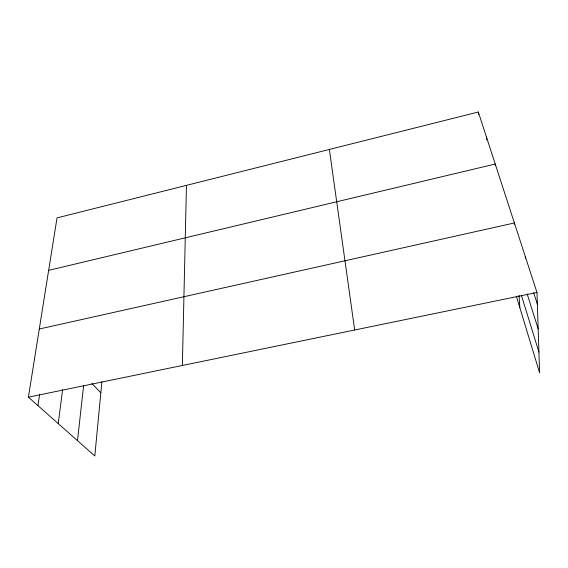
<?xml version="1.0" encoding="UTF-8"?>
<svg xmlns="http://www.w3.org/2000/svg" width="568" height="568" viewBox="0 0 568 568"><rect width="100%" height="100%" fill="white"/><g stroke="black" fill="none" stroke-linecap="round" stroke-linejoin="round"><path stroke-width="0.85" d="M182.364 365.472L186.467 185.36M101.899 381.66L94.813 455.99L28.4 397.167L57.027 217.892L478.327 112.01L536.98 292.484L539.6 372.814L516.333 296.148M77.482 440.64L83.617 385.644M58.213 423.572L62.629 389.57M37.957 405.63L39.654 394.327M48.649 270.354L495.232 164.031L495.381 165.707M39.284 329.007L514.388 222.968L514.501 224.715M28.4 397.167L536.98 292.484M91.86 383.499L100.834 392.8M533.622 292.598L537.364 304.214M527.147 293.89L538.166 328.879M521.296 295.012L538.925 352.11M329.369 149.448L354.673 330.008M478.327 112.01L478.59 114.558M486.527 137.236L486.769 139.771M519.045 295.388L519.841 307.707M525.279 256.495L525.372 258.213"/></g></svg>
